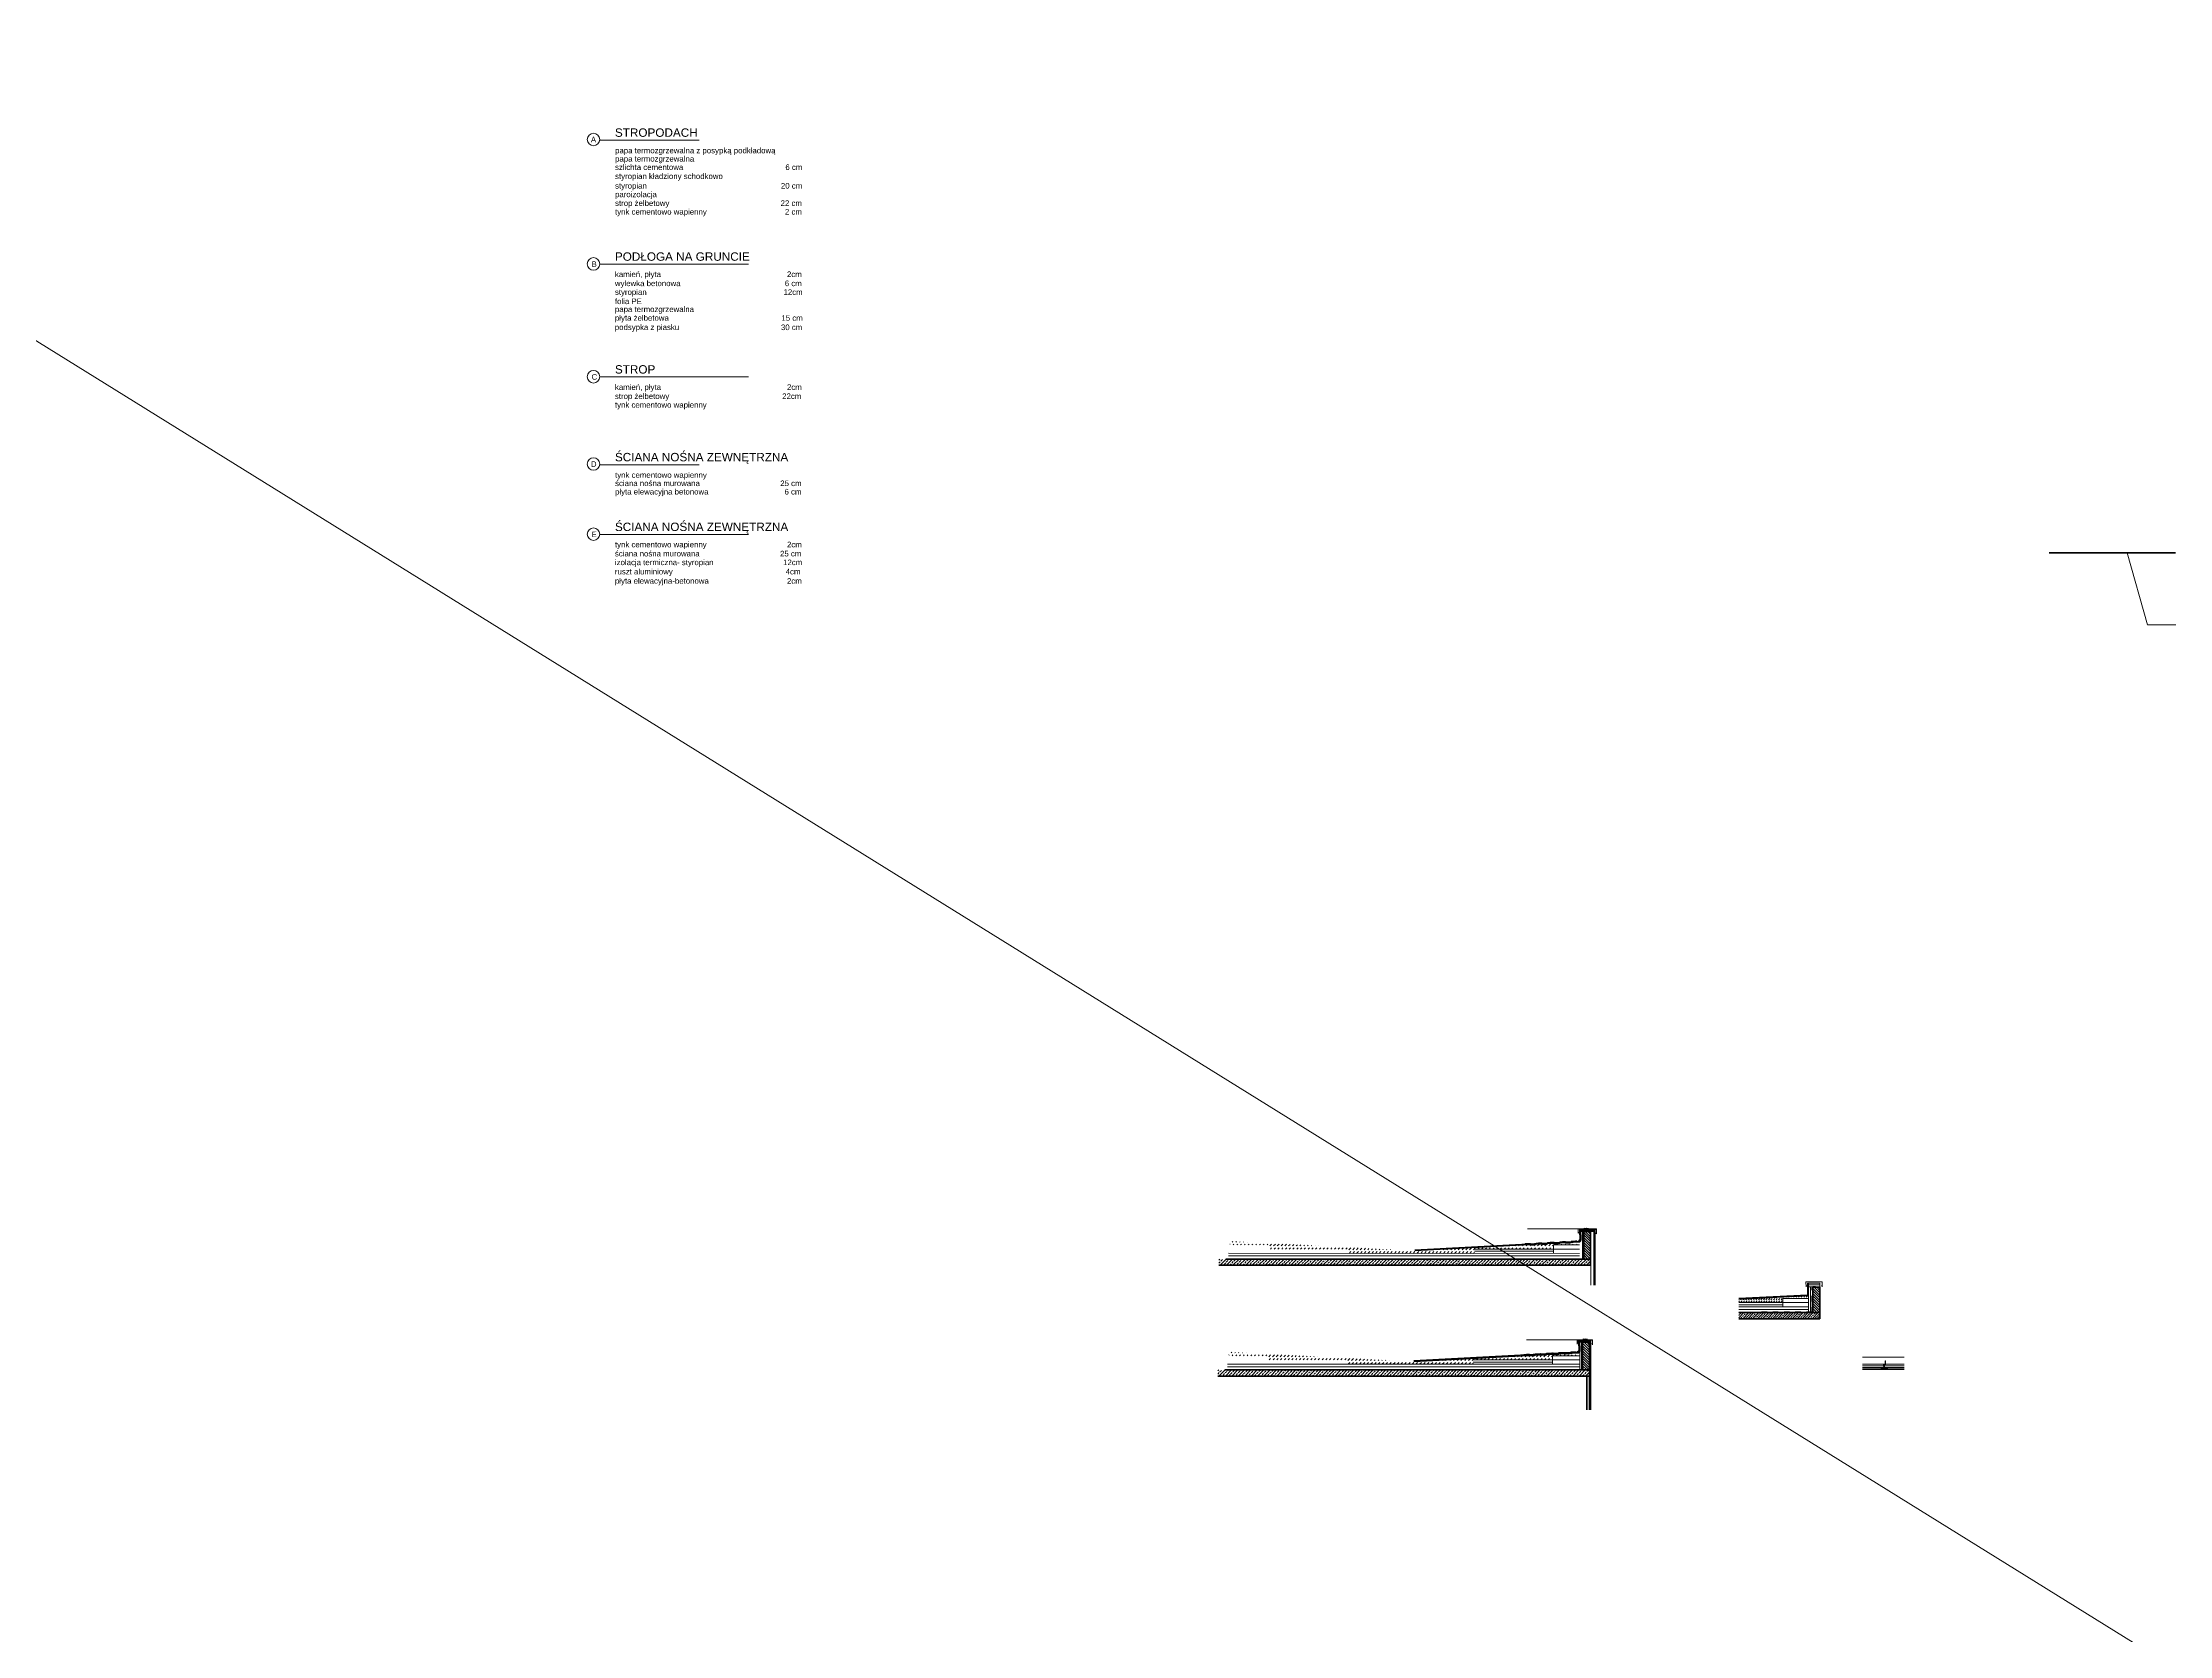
# Model space of a CAD drawing. Header units: millimetres. Extents: x -105266 to 178069, y 491 to 168574.
# Drawn here: x -84869 to -77270, y 34871 to 40563 of the extents above; entities that cross this region are included whole.
import ezdxf

# ---------------------------------------------------------------- set-up
doc = ezdxf.new("R2010")
doc.units = ezdxf.units.MM
for name, color, linetype, lineweight in [('A-L-W', 123, 'Continuous', 15), ('A-sc murowane', 2, 'Continuous', 40), ('A-sc wykończenie', 6, 'Continuous', 18), ('A-wykończenia', 6, 'Continuous', 13), ('AVG', 123, 'Continuous', 15), ('izolacja2', 4, 'BATTING', 9), ('stolarka', 1, 'Continuous', 5), ('ściany murowane', 2, 'Continuous', 40)]:
    doc.layers.add(name, color=color, linetype=linetype, lineweight=lineweight)
doc.styles.get("Standard").update_dxf_attribs({"font": 'arial.ttf'})
doc.linetypes.add('BATTING', pattern='A,0.00254,-2.54,[134,ltypeshp.shx,S=2.54,R=0,X=-2.54,Y=0],-5.08,[134,ltypeshp.shx,S=2.54,R=180,X=2.54,Y=0],-2.54', length=10.16254)

msp = doc.modelspace()

# ---------------------------------------------------------------- hatches: boundary and pattern name
at = {"layer": 'A-sc wykończenie'}
h = msp.add_hatch(dxfattribs=at)
h.set_pattern_fill('DASH', color=256, scale=3, angle=45)
h.set_pattern_definition([(45, (-144306.8695, -12513.233), (9e-16, 13.4703842), [9.525, -9.525])])
h.paths.add_polyline_path([(-79377.64, 36266.6), (-79377.64, 36276.32), (-79965.04, 36245.17), (-80626.51, 36279.95), (-80626.51, 36266.63), (-80487.42, 36266.63), (-80487.42, 36251.63), (-80205.04, 36251.62), (-80205.04, 36236.61), (-79753.28, 36236.61), (-79753.27, 36251.61), (-79469.95, 36251.6), (-79469.95, 36266.6)])
h = msp.add_hatch(dxfattribs=at)
h.set_pattern_fill('LINE', color=256, scale=2, angle=315)
h.set_pattern_definition([(315, (-107377.934, -12256.711), (4.49012806, 4.49012806), [])])
edge = h.paths.add_edge_path()
edge.add_line((-79362.59, 36215.96), (-79362.63, 36315.1))
edge.add_line((-79362.63, 36315.1), (-79337.73, 36315.11))
edge.add_line((-79337.73, 36315.11), (-79337.59, 36215.96))
edge.add_line((-79337.59, 36215.96), (-79362.59, 36215.95))
h = msp.add_hatch(dxfattribs=at)
h.set_pattern_fill('JIS_STN_2.5', color=256, scale=6.5)
h.set_pattern_definition([(45, (-144306.87, -12513.233), (-11.4904852, 11.4904852), []), (45, (-144295.397, -12513.233), (-11.4904852, 11.4904852), [7.8, -3.25])])
edge = h.paths.add_edge_path()
edge.add_line((-79337.69, 36215.98), (-79337.69, 36194))
edge.add_line((-79337.69, 36215.98), (-79337.69, 36215.98))
edge.add_line((-79337.69, 36215.98), (-80641.51, 36216.03))
edge.add_line((-80641.51, 36216.03), (-80666.51, 36216.03))
edge.add_line((-80666.51, 36216.03), (-80666.51, 36193.98))
edge.add_line((-79334.85, 36194), (-80666.51, 36193.98))
h = msp.add_hatch(dxfattribs=at)
h.set_pattern_fill('DASH', color=256, scale=3, angle=45)
h.set_pattern_definition([(45, (-144310.664, -12909.231), (9e-16, 13.4703842), [9.525, -9.525])])
h.paths.add_polyline_path([(-79381.43, 35870.6), (-79381.43, 35880.32), (-79968.84, 35849.18), (-80630.3, 35883.95), (-80630.3, 35870.64), (-80491.21, 35870.63), (-80491.21, 35855.63), (-80208.84, 35855.62), (-80208.84, 35840.61), (-79757.07, 35840.61), (-79757.07, 35855.61), (-79473.74, 35855.6), (-79473.74, 35870.6)])
h = msp.add_hatch(dxfattribs=at)
h.set_pattern_fill('LINE', color=256, scale=2, angle=315)
h.set_pattern_definition([(315, (-107381.728, -12652.709), (4.49012806, 4.49012806), [])])
edge = h.paths.add_edge_path()
edge.add_line((-79366.38, 35819.97), (-79366.42, 35919.1))
edge.add_line((-79366.42, 35919.1), (-79341.53, 35919.11))
edge.add_line((-79341.53, 35919.11), (-79341.38, 35819.96))
edge.add_line((-79341.38, 35819.96), (-79366.38, 35819.96))
h = msp.add_hatch(dxfattribs=at)
h.set_pattern_fill('JIS_STN_2.5', color=256, scale=6.5)
h.set_pattern_definition([(45, (-144310.664, -12909.231), (-11.4904852, 11.4904852), []), (45, (-144299.191, -12909.231), (-11.4904852, 11.4904852), [7.8, -3.25])])
edge = h.paths.add_edge_path()
edge.add_line((-79341.48, 35819.98), (-79341.48, 35798))
edge.add_line((-79341.48, 35819.98), (-79341.48, 35819.98))
edge.add_line((-79341.48, 35819.98), (-80645.3, 35820.03))
edge.add_line((-80645.3, 35820.03), (-80670.3, 35820.03))
edge.add_line((-80670.3, 35820.03), (-80670.3, 35797.98))
edge.add_line((-79338.64, 35798), (-80670.3, 35797.98))
at = {"layer": 'AVG', "linetype": 'Continuous', "ltscale": 50}
h = msp.add_hatch(dxfattribs=at)
h.set_pattern_fill('LINE', color=256, scale=2, angle=315)
h.set_pattern_definition([(315, (-106559.228, -12447.9396), (4.49012806, 4.49012806), [])])
edge = h.paths.add_edge_path()
edge.add_line((-78543.88, 36024.73), (-78543.92, 36115.38))
edge.add_line((-78543.92, 36115.38), (-78518.91, 36115.38))
edge.add_line((-78518.91, 36115.38), (-78518.88, 36024.73))
edge.add_line((-78518.88, 36024.73), (-78543.88, 36024.72))
at = {"layer": 'AVG'}
h = msp.add_hatch(dxfattribs=at)
h.set_pattern_fill('DASH', color=256, scale=2, angle=45)
h.set_pattern_definition([(45, (-102688.6235, -22327.665), (9e-16, 8.9802561), [6.35, -6.35])])
h.paths.add_polyline_path([(-78808.84, 36071.84), (-78808.84, 36060.38), (-78651.24, 36060.37), (-78651.24, 36075.37), (-78558.93, 36075.37), (-78558.93, 36085.09)])
at = {"layer": 'AVG', "linetype": 'Continuous', "ltscale": 50}
h = msp.add_hatch(dxfattribs=at)
h.set_pattern_fill('JIS_STN_2.5', color=256, scale=5)
h.set_pattern_definition([(45, (-102688.624, -22327.665), (-8.8388348, 8.8388348), []), (45, (-102679.799, -22327.665), (-8.8388348, 8.8388348), [6, -2.5])])
edge = h.paths.add_edge_path()
edge.add_line((-78518.98, 36024.75), (-78518.98, 36002.77))
edge.add_line((-78518.98, 36024.75), (-78518.98, 36024.75))
edge.add_line((-78518.98, 36024.75), (-78808.84, 36024.77))
edge.add_line((-78808.84, 36024.77), (-78808.84, 36026.77))
edge.add_line((-78808.84, 36026.77), (-78808.84, 36002.75))
edge.add_line((-78516.14, 36002.77), (-78808.84, 36002.75))
at = {"layer": 'ściany murowane', "linetype": 'Continuous', "ltscale": 50}
h = msp.add_hatch(dxfattribs=at)
h.set_pattern_fill('LINE', color=5, angle=-3.00951)
h.set_pattern_definition([(356.9904902904, (-9149457.59325, -5233504.91808), (0.006562712975, 0.1248276043125), [])])
edge = h.paths.add_edge_path()
edge.add_line((-79552.66, 36269.19), (-79552.78, 36271.19))
edge.add_line((-79552.78, 36271.19), (-79572.75, 36269.98))
edge.add_line((-79572.75, 36269.98), (-79572.63, 36267.98))
edge.add_line((-79572.63, 36267.98), (-79552.66, 36269.19))
h = msp.add_hatch(dxfattribs=at)
h.set_pattern_fill('LINE', color=5, angle=-3.00951)
h.set_pattern_definition([(356.9904902904, (-9149436.88154, -5233505.81804), (0.006562712975, 0.1248276043125), [])])
edge = h.paths.add_edge_path()
edge.add_line((-79531.95, 36268.29), (-79532.07, 36270.29))
edge.add_line((-79532.07, 36270.29), (-79552.04, 36269.08))
edge.add_line((-79552.04, 36269.08), (-79551.92, 36267.08))
edge.add_line((-79551.92, 36267.08), (-79531.95, 36268.29))
h = msp.add_hatch(dxfattribs=at)
h.set_pattern_fill('LINE', color=5, angle=-3.00951)
h.set_pattern_definition([(356.9904902904, (-9149416.829, -5233502.96742), (0.006562712975, 0.1248276043125), [])])
edge = h.paths.add_edge_path()
edge.add_line((-79511.9, 36271.14), (-79512.02, 36273.14))
edge.add_line((-79512.02, 36273.14), (-79531.98, 36271.93))
edge.add_line((-79531.98, 36271.93), (-79531.86, 36269.93))
edge.add_line((-79531.86, 36269.93), (-79511.9, 36271.14))
h = msp.add_hatch(dxfattribs=at)
h.set_pattern_fill('LINE', color=5, angle=-3.00951)
h.set_pattern_definition([(356.9904902904, (-9149396.69817, -5233503.69174), (0.006562712975, 0.1248276043125), [])])
edge = h.paths.add_edge_path()
edge.add_line((-79491.77, 36270.42), (-79491.89, 36272.41))
edge.add_line((-79491.89, 36272.41), (-79511.85, 36271.2))
edge.add_line((-79511.85, 36271.2), (-79511.73, 36269.21))
edge.add_line((-79511.73, 36269.21), (-79491.77, 36270.42))
h = msp.add_hatch(dxfattribs=at)
h.set_pattern_fill('LINE', color=5, angle=-3.00951)
h.set_pattern_definition([(356.9904902904, (-9149372.68534, -5233500.4664), (0.006562712975, 0.1248276043125), [])])
edge = h.paths.add_edge_path()
edge.add_line((-79467.76, 36273.64), (-79467.88, 36275.64))
edge.add_line((-79467.88, 36275.64), (-79492.16, 36274.18))
edge.add_line((-79492.16, 36274.18), (-79492.04, 36272.18))
edge.add_line((-79492.04, 36272.18), (-79467.76, 36273.64))
h = msp.add_hatch(dxfattribs=at)
h.set_pattern_fill('LINE', color=5, angle=-3.00951)
h.set_pattern_definition([(356.9904902904, (-9149352.22393, -5233501.3384), (0.006562712975, 0.1248276043125), [])])
edge = h.paths.add_edge_path()
edge.add_line((-79447.29, 36272.77), (-79447.42, 36274.77))
edge.add_line((-79447.42, 36274.77), (-79467.38, 36273.56))
edge.add_line((-79467.38, 36273.56), (-79467.26, 36271.56))
edge.add_line((-79467.26, 36271.56), (-79447.29, 36272.77))
h = msp.add_hatch(dxfattribs=at)
h.set_pattern_fill('LINE', color=5, angle=-3.00951)
h.set_pattern_definition([(356.9904902904, (-9149332.26156, -5233498.32739), (0.006562712975, 0.1248276043125), [])])
edge = h.paths.add_edge_path()
edge.add_line((-79427.33, 36275.78), (-79427.45, 36277.78))
edge.add_line((-79427.45, 36277.78), (-79447.42, 36276.57))
edge.add_line((-79447.42, 36276.57), (-79447.3, 36274.57))
edge.add_line((-79447.3, 36274.57), (-79427.33, 36275.78))
h = msp.add_hatch(dxfattribs=at)
h.set_pattern_fill('LINE', color=5, angle=-3.00951)
h.set_pattern_definition([(356.9904902904, (-9149312.04056, -5233499.2121), (0.006562712975, 0.1248276043125), [])])
edge = h.paths.add_edge_path()
edge.add_line((-79407.11, 36274.9), (-79407.23, 36276.89))
edge.add_line((-79407.23, 36276.89), (-79427.2, 36275.68))
edge.add_line((-79427.2, 36275.68), (-79427.07, 36273.69))
edge.add_line((-79427.07, 36273.69), (-79407.11, 36274.9))
h = msp.add_hatch(dxfattribs=at)
h.set_pattern_fill('LINE', color=5, angle=-3.00951)
h.set_pattern_definition([(356.9904902904, (-9149292.17778, -5233496.20636), (0.006562712975, 0.1248276043125), [])])
edge = h.paths.add_edge_path()
edge.add_line((-79387.25, 36277.9), (-79387.37, 36279.9))
edge.add_line((-79387.37, 36279.9), (-79407.33, 36278.69))
edge.add_line((-79407.33, 36278.69), (-79407.21, 36276.69))
edge.add_line((-79407.21, 36276.69), (-79387.25, 36277.9))
h = msp.add_hatch(dxfattribs=at)
h.set_pattern_fill('LINE', color=5, angle=-96.000765)
h.set_pattern_definition([(263.9992345162, (-4868670.93746, 9368845.33998), (0.1243150623446, -0.0130677187853), [])])
edge = h.paths.add_edge_path()
edge.add_line((-79376.67, 36302.54), (-79374.67, 36302.56))
edge.add_line((-79374.67, 36302.56), (-79374.84, 36322.56))
edge.add_line((-79374.84, 36322.56), (-79376.84, 36322.54))
edge.add_line((-79376.84, 36322.54), (-79376.67, 36302.54))
h = msp.add_hatch(dxfattribs=at)
h.set_pattern_fill('LINE', color=5, angle=-96.000765)
h.set_pattern_definition([(263.9992345162, (-4868668.94177, 9368824.99483), (0.1243150623446, -0.0130677187853), [])])
edge = h.paths.add_edge_path()
edge.add_line((-79374.68, 36282.2), (-79372.68, 36282.22))
edge.add_line((-79372.68, 36282.22), (-79372.84, 36302.22))
edge.add_line((-79372.84, 36302.22), (-79374.84, 36302.2))
edge.add_line((-79374.84, 36302.2), (-79374.68, 36282.2))
h = msp.add_hatch(dxfattribs=at)
h.set_pattern_fill('LINE', color=5, angle=89.822571)
h.set_pattern_definition([(89.8225708728, (5632923.39076, -8762245.50687), (-0.1249994006449, 0.0003870896886), [])])
edge = h.paths.add_edge_path()
edge.add_line((-78543.86, 36104.81), (-78545.86, 36104.81))
edge.add_line((-78545.86, 36104.81), (-78545.64, 36117.43))
edge.add_line((-78545.64, 36117.43), (-78544.01, 36117.33))
edge.add_line((-78544.01, 36117.33), (-78543.86, 36104.81))
h = msp.add_hatch(dxfattribs=at)
h.set_pattern_fill('LINE', color=5)
h.set_pattern_definition([(0, (-8859165.26527, -5702570.45955), (0, 0.125), [])])
edge = h.paths.add_edge_path()
edge.add_line((-78543.94, 36115.41), (-78543.94, 36117.41))
edge.add_line((-78543.94, 36117.41), (-78533.94, 36117.41))
edge.add_line((-78533.94, 36117.41), (-78533.94, 36115.41))
edge.add_line((-78533.94, 36115.41), (-78543.94, 36115.41))
h = msp.add_hatch(dxfattribs=at)
h.set_pattern_fill('LINE', color=5)
h.set_pattern_definition([(0, (-8859348.6655, -5702661.12248), (0, 0.125), [])])
edge = h.paths.add_edge_path()
edge.add_line((-78727.34, 36024.75), (-78727.34, 36026.75))
edge.add_line((-78727.34, 36026.75), (-78707.34, 36026.75))
edge.add_line((-78707.34, 36026.75), (-78707.34, 36024.75))
edge.add_line((-78707.34, 36024.75), (-78727.34, 36024.75))
h = msp.add_hatch(dxfattribs=at)
h.set_pattern_fill('LINE', color=5)
h.set_pattern_definition([(0, (-8859308.49668, -5702661.12248), (0, 0.125), [])])
edge = h.paths.add_edge_path()
edge.add_line((-78687.17, 36024.75), (-78687.17, 36026.75))
edge.add_line((-78687.17, 36026.75), (-78667.17, 36026.75))
edge.add_line((-78667.17, 36026.75), (-78667.17, 36024.75))
edge.add_line((-78667.17, 36024.75), (-78687.17, 36024.75))
h = msp.add_hatch(dxfattribs=at)
h.set_pattern_fill('LINE', color=5)
h.set_pattern_definition([(0, (-8859268.02666, -5702661.11237), (0, 0.125), [])])
edge = h.paths.add_edge_path()
edge.add_line((-78646.7, 36024.76), (-78646.7, 36026.76))
edge.add_line((-78646.7, 36026.76), (-78626.7, 36026.76))
edge.add_line((-78626.7, 36026.76), (-78626.7, 36024.76))
edge.add_line((-78626.7, 36024.76), (-78646.7, 36024.76))
h = msp.add_hatch(dxfattribs=at)
h.set_pattern_fill('LINE', color=5)
h.set_pattern_definition([(0, (-8859227.85784, -5702661.11237), (0, 0.125), [])])
edge = h.paths.add_edge_path()
edge.add_line((-78606.53, 36024.76), (-78606.53, 36026.76))
edge.add_line((-78606.53, 36026.76), (-78586.53, 36026.76))
edge.add_line((-78586.53, 36026.76), (-78586.53, 36024.76))
edge.add_line((-78586.53, 36024.76), (-78606.53, 36024.76))
h = msp.add_hatch(dxfattribs=at)
h.set_pattern_fill('LINE', color=5)
h.set_pattern_definition([(0, (-8859187.75106, -5702661.12248), (0, 0.125), [])])
edge = h.paths.add_edge_path()
edge.add_line((-78566.43, 36024.75), (-78566.42, 36026.75))
edge.add_line((-78566.42, 36026.75), (-78546.42, 36026.75))
edge.add_line((-78546.42, 36026.75), (-78546.42, 36024.75))
edge.add_line((-78546.42, 36024.75), (-78566.42, 36024.75))
h = msp.add_hatch(dxfattribs=at)
h.set_pattern_fill('LINE', color=5, angle=89.822571)
h.set_pattern_definition([(89.8225708728, (5632923.29871, -8762325.55112), (-0.1249994006449, 0.0003870896886), [])])
edge = h.paths.add_edge_path()
edge.add_line((-78543.96, 36024.76), (-78545.95, 36024.77))
edge.add_line((-78545.95, 36024.77), (-78545.89, 36044.77))
edge.add_line((-78545.89, 36044.77), (-78543.89, 36044.76))
edge.add_line((-78543.89, 36044.76), (-78543.95, 36024.76))
h = msp.add_hatch(dxfattribs=at)
h.set_pattern_fill('LINE', color=5, angle=89.822571)
h.set_pattern_definition([(89.8225708728, (5632923.41797, -8762285.68172), (-0.1249994006449, 0.0003870896886), [])])
edge = h.paths.add_edge_path()
edge.add_line((-78543.84, 36064.63), (-78545.84, 36064.64))
edge.add_line((-78545.84, 36064.64), (-78545.77, 36084.64))
edge.add_line((-78545.77, 36084.64), (-78543.77, 36084.63))
edge.add_line((-78543.77, 36084.63), (-78543.84, 36064.63))
h = msp.add_hatch(dxfattribs=at)
h.set_pattern_fill('LINE', color=5, angle=-3.00951)
h.set_pattern_definition([(356.9904902904, (-9149461.38757, -5233900.91613), (0.006562712975, 0.1248276043125), [])])
edge = h.paths.add_edge_path()
edge.add_line((-79556.46, 35873.19), (-79556.58, 35875.19))
edge.add_line((-79556.58, 35875.19), (-79576.54, 35873.98))
edge.add_line((-79576.54, 35873.98), (-79576.42, 35871.98))
edge.add_line((-79576.42, 35871.98), (-79556.46, 35873.19))
h = msp.add_hatch(dxfattribs=at)
h.set_pattern_fill('LINE', color=5, angle=-3.00951)
h.set_pattern_definition([(356.9904902904, (-9149440.67585, -5233901.81609), (0.006562712975, 0.1248276043125), [])])
edge = h.paths.add_edge_path()
edge.add_line((-79535.75, 35872.29), (-79535.87, 35874.29))
edge.add_line((-79535.87, 35874.29), (-79555.83, 35873.08))
edge.add_line((-79555.83, 35873.08), (-79555.71, 35871.08))
edge.add_line((-79555.71, 35871.08), (-79535.75, 35872.29))
h = msp.add_hatch(dxfattribs=at)
h.set_pattern_fill('LINE', color=5, angle=-3.00951)
h.set_pattern_definition([(356.9904902904, (-9149420.62332, -5233898.96547), (0.006562712975, 0.1248276043125), [])])
edge = h.paths.add_edge_path()
edge.add_line((-79515.69, 35875.14), (-79515.81, 35877.14))
edge.add_line((-79515.81, 35877.14), (-79535.78, 35875.93))
edge.add_line((-79535.78, 35875.93), (-79535.66, 35873.93))
edge.add_line((-79535.66, 35873.93), (-79515.69, 35875.14))
h = msp.add_hatch(dxfattribs=at)
h.set_pattern_fill('LINE', color=5, angle=-3.00951)
h.set_pattern_definition([(356.9904902904, (-9149400.49248, -5233899.6898), (0.006562712975, 0.1248276043125), [])])
edge = h.paths.add_edge_path()
edge.add_line((-79495.56, 35874.42), (-79495.68, 35876.42))
edge.add_line((-79495.68, 35876.42), (-79515.65, 35875.2))
edge.add_line((-79515.65, 35875.2), (-79515.53, 35873.21))
edge.add_line((-79515.53, 35873.21), (-79495.56, 35874.42))
h = msp.add_hatch(dxfattribs=at)
h.set_pattern_fill('LINE', color=5, angle=-3.00951)
h.set_pattern_definition([(356.9904902904, (-9149376.47965, -5233896.46446), (0.006562712975, 0.1248276043125), [])])
edge = h.paths.add_edge_path()
edge.add_line((-79471.55, 35877.64), (-79471.67, 35879.64))
edge.add_line((-79471.67, 35879.64), (-79495.96, 35878.18))
edge.add_line((-79495.96, 35878.18), (-79495.84, 35876.18))
edge.add_line((-79495.84, 35876.18), (-79471.55, 35877.64))
h = msp.add_hatch(dxfattribs=at)
h.set_pattern_fill('LINE', color=5, angle=-3.00951)
h.set_pattern_definition([(356.9904902904, (-9149356.01824, -5233897.33645), (0.006562712975, 0.1248276043125), [])])
edge = h.paths.add_edge_path()
edge.add_line((-79451.09, 35876.77), (-79451.21, 35878.77))
edge.add_line((-79451.21, 35878.77), (-79471.17, 35877.56))
edge.add_line((-79471.17, 35877.56), (-79471.05, 35875.56))
edge.add_line((-79471.05, 35875.56), (-79451.09, 35876.77))
h = msp.add_hatch(dxfattribs=at)
h.set_pattern_fill('LINE', color=5, angle=-3.00951)
h.set_pattern_definition([(356.9904902904, (-9149336.05588, -5233894.32544), (0.006562712975, 0.1248276043125), [])])
edge = h.paths.add_edge_path()
edge.add_line((-79431.13, 35879.78), (-79431.25, 35881.78))
edge.add_line((-79431.25, 35881.78), (-79451.21, 35880.57))
edge.add_line((-79451.21, 35880.57), (-79451.09, 35878.57))
edge.add_line((-79451.09, 35878.57), (-79431.13, 35879.78))
h = msp.add_hatch(dxfattribs=at)
h.set_pattern_fill('LINE', color=5, angle=-3.00951)
h.set_pattern_definition([(356.9904902904, (-9149315.83487, -5233895.21016), (0.006562712975, 0.1248276043125), [])])
edge = h.paths.add_edge_path()
edge.add_line((-79410.91, 35878.9), (-79411.03, 35880.89))
edge.add_line((-79411.03, 35880.89), (-79430.99, 35879.68))
edge.add_line((-79430.99, 35879.68), (-79430.87, 35877.69))
edge.add_line((-79430.87, 35877.69), (-79410.91, 35878.9))
h = msp.add_hatch(dxfattribs=at)
h.set_pattern_fill('LINE', color=5, angle=-3.00951)
h.set_pattern_definition([(356.9904902904, (-9149295.97209, -5233892.20442), (0.006562712975, 0.1248276043125), [])])
edge = h.paths.add_edge_path()
edge.add_line((-79391.04, 35881.9), (-79391.16, 35883.9))
edge.add_line((-79391.16, 35883.9), (-79411.13, 35882.69))
edge.add_line((-79411.13, 35882.69), (-79411.01, 35880.69))
edge.add_line((-79411.01, 35880.69), (-79391.04, 35881.9))
h = msp.add_hatch(dxfattribs=at)
h.set_pattern_fill('LINE', color=5, angle=-96.000765)
h.set_pattern_definition([(263.9992345162, (-4868674.73177, 9368449.34193), (0.1243150623446, -0.0130677187853), [])])
edge = h.paths.add_edge_path()
edge.add_line((-79380.47, 35906.55), (-79378.47, 35906.56))
edge.add_line((-79378.47, 35906.56), (-79378.63, 35926.56))
edge.add_line((-79378.63, 35926.56), (-79380.63, 35926.55))
edge.add_line((-79380.63, 35926.55), (-79380.47, 35906.55))
h = msp.add_hatch(dxfattribs=at)
h.set_pattern_fill('LINE', color=5, angle=-96.000765)
h.set_pattern_definition([(263.9992345162, (-4868672.73609, 9368428.99677), (0.1243150623446, -0.0130677187853), [])])
edge = h.paths.add_edge_path()
edge.add_line((-79378.47, 35886.2), (-79376.47, 35886.22))
edge.add_line((-79376.47, 35886.22), (-79376.64, 35906.22))
edge.add_line((-79376.64, 35906.22), (-79378.64, 35906.2))
edge.add_line((-79378.64, 35906.2), (-79378.47, 35886.2))

# ---------------------------------------------------------------- linework, layer by layer
at = {"layer": 'A-L-W'}
for p, q in [((-79361.82, 36325.66), (-79358.87, 36326.64)), ((-79345.29, 36325.66), (-79361.82, 36325.66)), ((-79965.71, 36249.21), (-79381.64, 36280.12)), ((-79382.33, 36323.67), (-79563.21, 36323.67)), ((-79382.02, 36308.11), (-79382.33, 36323.67)), ((-79379.55, 36312.69), (-79382.02, 36308.11)), ((-79381.62, 36280.12), (-79376.62, 36285.66)), ((-79379.62, 36278.22), (-79374.63, 36283.9)), ((-79377.48, 36276.33), (-79372.6, 36281.87)), ((-79376.61, 36323.52), (-79376.62, 36285.66)), ((-79373.57, 36320.52), (-79373.57, 36322.32)), ((-79336.73, 36315.11), (-79336.66, 36122.69)), ((-79326.73, 36315.12), (-79326.66, 36122.69)), ((-79323.73, 36315.12), (-79323.66, 36122.69)), ((-79321.73, 36320.52), (-79321.66, 36122.69)), ((-79320.31, 36320.5), (-79321.73, 36320.52)), ((-79320.31, 36322.32), (-79320.31, 36320.5)), ((-79316.73, 36305.92), (-79319.27, 36310.03)), ((-79316.73, 36324.15), (-79316.73, 36305.92)), ((-78567.99, 36116.88), (-78568.51, 36134.84)), ((-78565.52, 36121.46), (-78567.99, 36116.88)), ((-78562.92, 36130.39), (-78562.93, 36088.89)), ((-78518.92, 36130.38), (-78562.92, 36130.39)), ((-78510.83, 36117.25), (-78513.38, 36121.37)), ((-78510.83, 36134.86), (-78510.83, 36117.25)), ((-78808.84, 36075.88), (-78562.93, 36088.89)), ((-79969.5, 35853.22), (-79385.43, 35884.12)), ((-79386.12, 35927.67), (-79567.01, 35927.67)), ((-79385.81, 35912.11), (-79386.12, 35927.67)), ((-79383.34, 35916.69), (-79385.81, 35912.11)), ((-79385.42, 35884.12), (-79380.42, 35889.66)), ((-79383.42, 35882.22), (-79378.42, 35887.9)), ((-79381.27, 35880.34), (-79376.39, 35885.88)), ((-79380.41, 35927.52), (-79380.42, 35889.66)), ((-79377.38, 35925.65), (-79335.53, 35925.64)), ((-79377.38, 35924.52), (-79377.38, 35925.65)), ((-79365.61, 35929.66), (-79362.66, 35930.65)), ((-79349.08, 35929.66), (-79365.61, 35929.66)), ((-79338.6, 35919.1), (-79338.51, 35676.88)), ((-79336.6, 35919.1), (-79336.51, 35676.89)), ((-79335.53, 35924.52), (-79335.53, 35925.64)), ((-79331.52, 35909.91), (-79334.07, 35914.03)), ((-79331.52, 35928.07), (-79331.52, 35909.91)), ((-78366.47, 35865.76), (-78218.05, 35865.76)), ((-78366.47, 35840.76), (-78218.05, 35840.76)), ((-78366.47, 35828.76), (-78289.38, 35828.76)), ((-78366.47, 35823.76), (-78289.21, 35823.76)), ((-78366.47, 35821.76), (-78289.21, 35821.76)), ((-78299.85, 35824.89), (-78299.85, 35826.4)), ((-78299.85, 35826.4), (-78289.38, 35826.4)), ((-78277.69, 35824.89), (-78299.85, 35824.89)), ((-78291.89, 35836.83), (-78287.65, 35836.83)), ((-78291.89, 35836.83), (-78291.89, 35836.53)), ((-78291.89, 35836.53), (-78287.65, 35836.53)), ((-78291.89, 35834.39), (-78287.65, 35834.39)), ((-78291.89, 35834.39), (-78291.89, 35834.09)), ((-78291.89, 35834.09), (-78287.65, 35834.09)), ((-78290.73, 35840.76), (-78291.79, 35840.76)), ((-78290.98, 35840.25), (-78290.98, 35836.83)), ((-78290.98, 35840.25), (-78284.91, 35840.25)), ((-78290.98, 35836.53), (-78290.98, 35834.39)), ((-78290.98, 35834.09), (-78290.98, 35832.35)), ((-78289.92, 35832.35), (-78290.98, 35832.35)), ((-78289.92, 35836.83), (-78289.92, 35839.19)), ((-78289.92, 35839.19), (-78284.91, 35839.19)), ((-78289.92, 35834.39), (-78289.92, 35836.53)), ((-78289.92, 35832.35), (-78289.92, 35834.09)), ((-78289.38, 35836.83), (-78289.38, 35837.92)), ((-78288.32, 35837.92), (-78289.38, 35837.92)), ((-78289.38, 35834.39), (-78289.38, 35836.53)), ((-78289.38, 35826.4), (-78289.38, 35834.09)), ((-78289.21, 35821.76), (-78289.21, 35823.76)), ((-78288.41, 35823.76), (-78218.05, 35823.76)), ((-78288.41, 35821.76), (-78288.41, 35823.76)), ((-78288.41, 35821.76), (-78218.05, 35821.76)), ((-78288.32, 35837.92), (-78288.32, 35836.83)), ((-78288.32, 35836.53), (-78288.32, 35834.39)), ((-78288.32, 35834.09), (-78288.32, 35826.4)), ((-78288.32, 35828.76), (-78218.05, 35828.76)), ((-78288.32, 35826.4), (-78277.69, 35826.4)), ((-78287.65, 35836.83), (-78287.65, 35836.53)), ((-78287.65, 35834.39), (-78287.65, 35834.09)), ((-78285.48, 35839.19), (-78285.48, 35838.84)), ((-78285.48, 35838.84), (-78283.93, 35838.84)), ((-78284.61, 35852.36), (-78284.91, 35852.36)), ((-78284.91, 35852.36), (-78284.91, 35839.19)), ((-78284.61, 35839.19), (-78284.61, 35852.36)), ((-78284.61, 35840.25), (-78282.76, 35840.25)), ((-78284.61, 35839.19), (-78282.76, 35839.19)), ((-78283.93, 35838.84), (-78283.93, 35839.19)), ((-78282.76, 35839.19), (-78282.76, 35840.25)), ((-78277.69, 35826.4), (-78277.69, 35824.89))]:
    msp.add_line(p, q, dxfattribs=at)
for points in [[(-78291.11, 35823.76), (-78297.56, 35823.76), (-78297.56, 35824.51), (-78291.11, 35824.51)], [(-78279.68, 35823.76), (-78286.13, 35823.76), (-78286.13, 35824.51), (-78279.68, 35824.51)]]:
    msp.add_lwpolyline(points, close=True, dxfattribs=at)
at = {"layer": 'A-sc murowane', "linetype": 'Continuous', "ltscale": 50}
for p, q in [((-77699.47, 38740.15), (-77248.69, 38740.15)), ((-79337.69, 36194), (-80666.51, 36193.98)), ((-78518.98, 36002.77), (-78808.84, 36002.76)), ((-79341.48, 35798), (-80670.3, 35797.98))]:
    msp.add_line(p, q, dxfattribs=at)
at = {"layer": 'A-sc wykończenie'}
for p, q in [((-82878.2, 40213.94), (-82523.5, 40213.94)), ((-82878.2, 39771.04), (-82346.72, 39771.04)), ((-82878.2, 39367.84), (-82346.72, 39367.84)), ((-82878.2, 39054.42), (-82523.5, 39054.42)), ((-82878.2, 38805.34), (-82346.72, 38805.34))]:
    msp.add_line(p, q, dxfattribs=at)
at = {"layer": 'A-wykończenia', "ltscale": 10}
msp.add_line((-105265.58, 52142.9), (-30638.15, 5822.84), dxfattribs=at)
at = {"layer": 'AVG', "linetype": 'Continuous', "ltscale": 50}
for p, q in [((-77347.75, 38482.64), (-77421.08, 38740.15)), ((-77347.75, 38482.64), (-76646.82, 38482.65)), ((-79965.71, 36247.21), (-79379.64, 36278.22)), ((-79965.71, 36245.21), (-79377.64, 36276.33)), ((-79965.69, 36247.21), (-79379.62, 36278.22)), ((-79374.61, 36323.52), (-79374.63, 36283.9)), ((-79372.59, 36320.52), (-79372.62, 36285.27)), ((-79337.58, 36315.11), (-79362.58, 36315.11)), ((-78560.92, 36130.39), (-78560.93, 36086.99)), ((-78558.92, 36130.39), (-78558.93, 36092.14)), ((-78518.92, 36117.38), (-78558.92, 36117.39)), ((-78545.41, 36117.38), (-78545.87, 36026.73)), ((-78518.91, 36115.38), (-78543.92, 36115.38)), ((-78808.84, 36073.88), (-78560.93, 36086.99)), ((-78808.84, 36071.87), (-78558.93, 36085.1)), ((-78558.93, 36026.76), (-78808.84, 36026.77)), ((-78558.93, 36092.14), (-78558.93, 36026.76)), ((-79969.5, 35851.21), (-79383.43, 35882.22)), ((-79969.5, 35849.21), (-79381.43, 35880.33)), ((-79969.49, 35851.21), (-79383.42, 35882.22)), ((-79378.41, 35927.52), (-79378.42, 35887.9)), ((-79376.41, 35924.52), (-79376.37, 35819.97)), ((-79341.37, 35919.11), (-79366.38, 35919.11))]:
    msp.add_line(p, q, dxfattribs=at)
at = {"layer": 'AVG'}
for p, q in [((-79382.33, 36323.67), (-79316.73, 36324.15)), ((-79320.31, 36322.32), (-79373.57, 36322.32)), ((-79321.73, 36320.52), (-79373.57, 36320.52)), ((-79321.73, 36315.1), (-79372.71, 36315.1)), ((-78568.51, 36134.84), (-78510.83, 36134.86)), ((-78518.98, 36117.38), (-78518.92, 36130.38)), ((-79386.12, 35927.67), (-79331.52, 35928.07)), ((-79335.53, 35924.52), (-79377.38, 35924.52)), ((-79336.6, 35919.1), (-79376.51, 35919.1)), ((-79336.63, 35919.1), (-79336.63, 35924.52))]:
    msp.add_line(p, q, dxfattribs=at)
at = {"layer": 'izolacja2', "linetype": 'Continuous', "ltscale": 50}
for p, q in [((-79469.95, 36251.6), (-79753.27, 36251.61)), ((-79377.64, 36266.6), (-79469.95, 36266.6)), ((-79469.95, 36266.6), (-79469.95, 36236.6)), ((-79377.64, 36236.6), (-80631.51, 36236.63)), ((-78651.24, 36060.37), (-78808.84, 36060.38)), ((-78558.93, 36045.37), (-78808.84, 36045.38)), ((-78558.93, 36075.37), (-78651.24, 36075.37)), ((-78651.24, 36075.37), (-78651.24, 36045.37)), ((-79376.39, 35870.6), (-79473.74, 35870.6)), ((-79473.74, 35870.6), (-79473.74, 35840.6)), ((-79376.38, 35840.6), (-80635.3, 35840.63)), ((-79473.74, 35855.6), (-79757.07, 35855.61))]:
    msp.add_line(p, q, dxfattribs=at)
at = {"layer": 'izolacja2', "ltscale": 1.5}
for p, q in [((-79469.95, 36251.6), (-79377.64, 36251.6)), ((-78651.24, 36060.37), (-78558.93, 36060.37)), ((-79473.74, 35855.6), (-79376.38, 35855.6))]:
    msp.add_line(p, q, dxfattribs=at)
at = {"layer": 'izolacja2', "linetype": 'BATTING', "ltscale": 0.25}
for p, q in [((-79321.73, 36317.9), (-79372.67, 36317.9)), ((-79336.63, 35921.81), (-79376.46, 35921.9))]:
    msp.add_line(p, q, dxfattribs=at)
at = {"layer": 'izolacja2', "linetype": 'BATTING', "ltscale": 0.5}
for p, q in [((-79367.18, 36314.9), (-79367.19, 36215.96)), ((-79370.98, 35918.9), (-79370.98, 35819.97))]:
    msp.add_line(p, q, dxfattribs=at)
at = {"layer": 'izolacja2', "linetype": 'BATTING', "ltscale": 0.9}
for p, q in [((-79377.64, 36227.3), (-80631.51, 36227.34)), ((-78558.93, 36036.08), (-78808.84, 36036.08)), ((-79376.37, 35831.31), (-80635.3, 35831.34))]:
    msp.add_line(p, q, dxfattribs=at)
at = {"layer": 'izolacja2', "ltscale": 0.7}
for p, q in [((-79753.28, 36244.11), (-79469.95, 36244.11)), ((-78808.84, 36052.88), (-78651.24, 36052.88)), ((-79757.07, 35848.11), (-79473.74, 35848.11))]:
    msp.add_line(p, q, dxfattribs=at)
at = {"layer": 'izolacja2', "linetype": 'BATTING', "ltscale": 0.6}
for p, q in [((-78518.92, 36123.98), (-78558.92, 36123.99)), ((-78552.09, 36117.38), (-78552.09, 36026.74))]:
    msp.add_line(p, q, dxfattribs=at)
at = {"layer": 'izolacja2', "ltscale": 0.6}
for p, q in [((-78366.47, 35834.76), (-78290.98, 35834.76)), ((-78286.03, 35834.76), (-78218.05, 35834.76))]:
    msp.add_line(p, q, dxfattribs=at)
at = {"layer": 'stolarka', "linetype": 'Continuous', "ltscale": 50}
for centre in [(-82900.61, 40216.41), (-82900.61, 39771.86), (-82900.61, 39368.66), (-82900.61, 39056.89), (-82900.61, 38806.16)]:
    msp.add_circle(centre, 22.42, dxfattribs=at)
at = {"layer": 'ściany murowane', "linetype": 'Continuous', "ltscale": 50}
for p, q in [((-79362.63, 36315.1), (-79362.59, 36215.97)), ((-79337.64, 36315.11), (-79362.58, 36315.1)), ((-79337.73, 36315.11), (-79337.69, 36194)), ((-79362.59, 36215.98), (-80641.51, 36216.03)), ((-79362.59, 36215.96), (-79337.59, 36215.96)), ((-78543.92, 36115.38), (-78543.88, 36024.74)), ((-78518.98, 36115.38), (-78543.92, 36115.37)), ((-78518.98, 36117.38), (-78518.98, 36002.77)), ((-78543.88, 36024.76), (-78808.84, 36024.77)), ((-78543.88, 36024.73), (-78518.88, 36024.73)), ((-79366.42, 35919.1), (-79366.38, 35819.98)), ((-79341.43, 35919.11), (-79366.38, 35919.1)), ((-79341.53, 35919.11), (-79341.48, 35798)), ((-79366.38, 35819.99), (-80645.3, 35820.03)), ((-79366.38, 35819.97), (-79341.38, 35819.96)), ((-79351.55, 35797.99), (-79351.51, 35676.88)), ((-79341.55, 35798), (-79341.51, 35676.88))]:
    msp.add_line(p, q, dxfattribs=at)

# ---------------------------------------------------------------- texts
at = {"layer": 'A-L-W', "char_height": 2.5, "attachment_point": 1}
for insert in [(-79356.48, 36329.03), (-79360.27, 35933.03)]:
    msp.add_mtext_dynamic_manual_height_columns('1%', width=11.1939, gutter_width=12.5, heights=[0], dxfattribs=dict(at, insert=insert))
at = {"layer": 'A-sc wykończenie', "attachment_point": 1}
for s, width, insert, char_height in [('STROPODACH', 311.6291, (-82823.93, 40256.08), 30), ('szlichta cementowa                                               6 cm', 848.7704, (-82823.51, 40127.5), 20), ('papa termozgrzewalna', 404.924, (-82823.34, 40157.49), 20), ('papa termozgrzewalna z posypką podkładową', 696.1992, (-82823.28, 40187.07), 20), ('styropian                                                         ', 691.1199, (-82823.44, 40060.96), 20), ('styropian kładziony schodkowo', 404.924, (-82823.39, 40095.22), 20), ('strop żelbetowy                                                   ', 675.6539, (-82823.44, 39999), 20), ('paroizolacja', 204.3013, (-82823.45, 40030.29), 20), ('tynk cementowo wapienny                                    2 cm', 703.2086, (-82823.47, 39968.14), 20), ('kamień, płyta                                                          2cm', 744.459, (-82823.87, 39744.9), 20), ('PODŁOGA NA GRUNCIE', 512.4189, (-82823.93, 39813.18), 30), ('wylewka betonowa                                                6 cm', 666.3195, (-82823.97, 39712.41), 20), ('styropian                                                               12cm', 666.1556, (-82823.81, 39681.23), 20), ('folia PE', 307.0972, (-82823.9, 39648.21), 20), ('papa termozgrzewalna', 307.0972, (-82823.94, 39619.88), 20), ('podsypka z piasku                                              ', 666.6405, (-82824.29, 39555.63), 20), ('płyta żelbetowa                                                   ', 666.2225, (-82823.88, 39588.78), 20), ('STROP', 512.4189, (-82823.93, 39409.97), 30), ('strop żelbetowy                                                    22cm', 666.3195, (-82823.97, 39309.21), 20), ('kamień, płyta                                                          2cm', 744.459, (-82823.87, 39341.69), 20), ('tynk cementowo wapienny                                                           ', 666.1556, (-82823.81, 39278.03), 20), ('ŚCIANA NOŚNA ZEWNĘTRZNA', 804.7377, (-82823.93, 39096.56), 30), ('tynk cementowo wapienny', 696.1992, (-82823.28, 39027.55), 20), ('ściana nośna murowana                                     25 cm', 778.0442, (-82823.34, 38997.98), 20), ('płyta elewacyjna betonowa                                   6 cm', 848.7704, (-82823.51, 38967.98), 20), ('ŚCIANA NOŚNA ZEWNĘTRZNA', 662.4713, (-82823.93, 38847.48), 30), ('tynk cementowo wapienny                                     2cm', 744.459, (-82823.87, 38779.2), 20), ('ściana nośna murowana                                     25 cm', 666.3195, (-82823.97, 38746.71), 20), ('ruszt aluminiowy                                                    4cm', 719.6059, (-82823.9, 38682.5), 20), ('izolacja termiczna- styropian                                12cm', 666.1556, (-82823.81, 38715.53), 20), ('płyta elewacyjna-betonowa                                    2cm', 719.6059, (-82823.9, 38649.15), 20)]:
    msp.add_mtext_dynamic_manual_height_columns(s, width=width, gutter_width=12.5, heights=[0], dxfattribs=dict(at, insert=insert, char_height=char_height))
at = {"layer": 'A-sc wykończenie', "char_height": 20, "attachment_point": 1}
for s, insert, width in [('20 cm', (-82230.87, 40061.04), 77.1385), (' 22 cm', (-82239.62, 39999.08), 86.1487), ('30 cm', (-82230.67, 39555.38), 76.766), ('15 cm', (-82228.82, 39588.6), 74.8035)]:
    msp.add_mtext(s, dxfattribs=dict(at, insert=insert, width=width))
at = {"layer": 'stolarka', "linetype": 'Continuous', "ltscale": 50, "char_height": 20, "attachment_point": 1, "rotation": 0.488802}
for s, insert in [('A', (-82909.81, 40226.08)), ('B', (-82907.41, 39781.22)), ('C', (-82907.41, 39378.01)), ('D', (-82909.81, 39066.56)), ('E', (-82907.41, 38815.52))]:
    msp.add_mtext_dynamic_manual_height_columns(s, width=21.2468, gutter_width=12.5, heights=[0], dxfattribs=dict(at, insert=insert))

doc.saveas('drawing.dxf')
